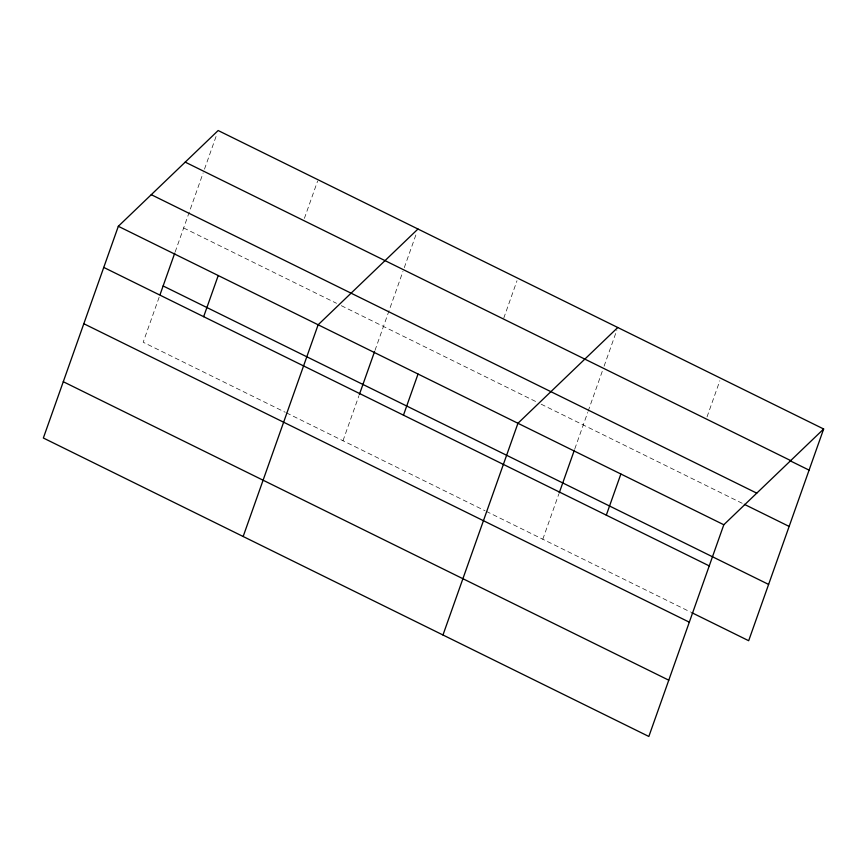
<?xml version="1.0" encoding="UTF-8"?>
<svg xmlns="http://www.w3.org/2000/svg" width="867" height="867" viewBox="0 0 867 867"><rect width="100%" height="100%" fill="white"/><g stroke="black" fill="none" stroke-linecap="round" stroke-linejoin="round"><path stroke-width="0.65" stroke-dasharray="4.33 3.25" d="M159.138 297.218L143.185 342.248L285.221 412.258M175.177 251.918L203.149 172.923M204.482 169.173L216.403 135.512M304.382 218.419L317.625 181.019M342.996 440.739L358.949 395.71M374.988 350.409L402.96 271.414M404.293 267.665L416.648 232.757M503.749 318.167L516.992 280.756M542.807 539.231L558.76 494.201M574.799 448.9L587.707 412.432M588.151 411.186L602.771 369.906M604.093 366.167L616.903 330.002M707.028 416.897L719.838 380.743M183.663 227.956L336.526 303.309M341.338 305.683L536.337 401.811M541.149 404.185L743.127 503.738M286.424 412.855L485.032 510.75M486.235 511.346L690.544 612.059"/><path stroke-width="1.3" d="M118.324 226.287L43.35 438.008L648.841 736.473L723.815 524.752L823.65 428.992L218.159 130.527L118.324 226.287L723.815 524.752M160.027 294.715L174.733 253.175M203.658 316.683L218.235 275.533M243.161 536.5L318.135 324.778L417.97 229.018M359.393 394.452L374.544 351.666M403.469 415.174L418.035 374.024M442.972 634.991L517.946 423.269L617.781 327.509M559.204 492.955L574.355 450.157M606.304 515.161L620.88 474.011M823.65 428.992L748.676 640.713L691.758 612.655M185.213 162.129L790.704 460.594M789.707 460.583L809.084 470.131M151.27 194.685L756.761 493.15M744.341 504.334L789.143 526.421M163.126 285.958L768.606 584.423M103.758 267.426L709.239 565.891M83.817 323.727L689.308 622.181M63.28 381.718L668.771 680.183"/></g></svg>
